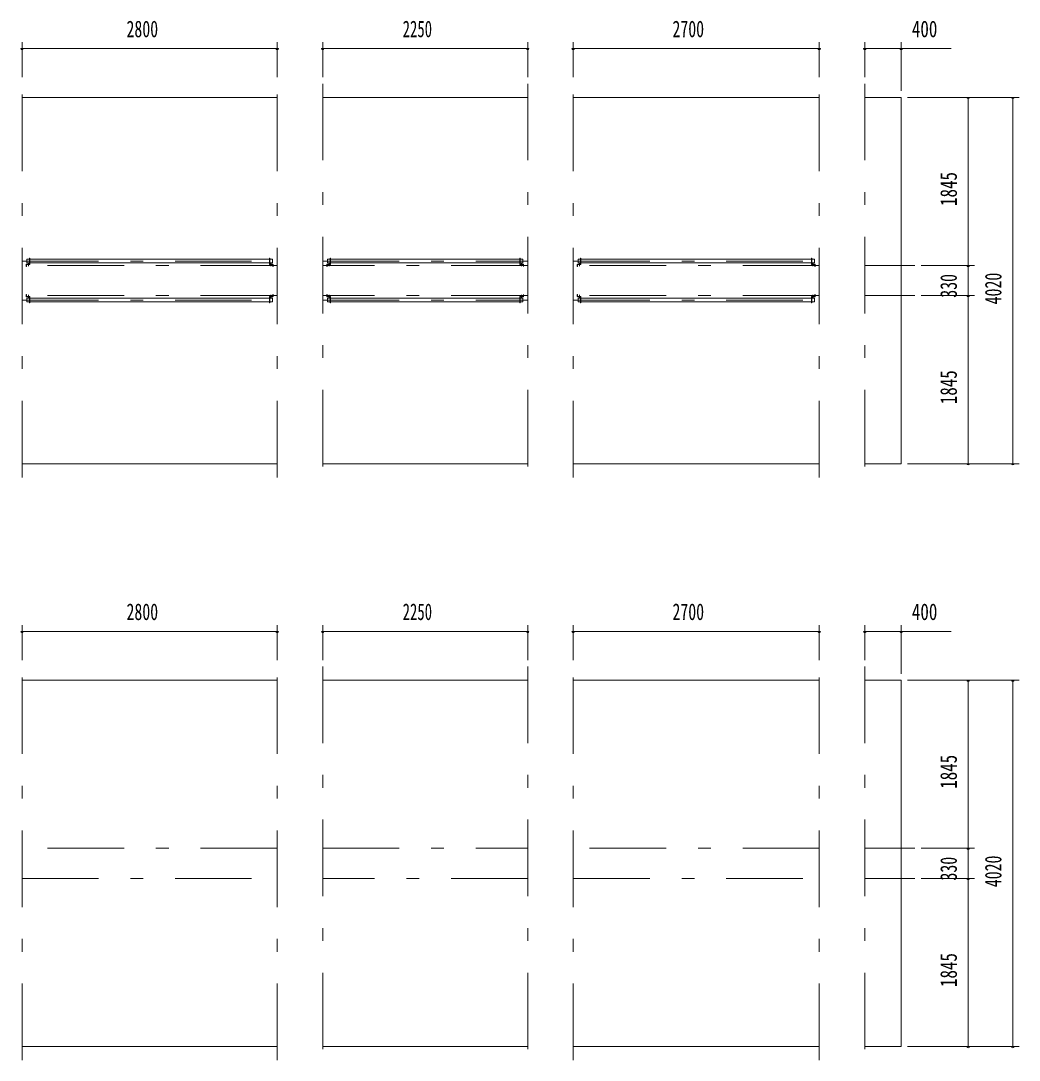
# Model space of a CAD drawing. Units: millimetres, scale not verified. Extents: x -31502 to 31507, y -14700 to 14700.
# Drawn here: x -22628 to -11669, y -10937 to 468 of the extents above; entities that cross this region are included whole.
import ezdxf
from ezdxf.enums import TextEntityAlignment as Align

# ---------------------------------------------------------------- set-up
doc = ezdxf.new("R2010")
doc.units = ezdxf.units.MM
doc.header["$LTSCALE"] = 70
doc.linetypes.add('USER3', pattern=[24, 12, -5, 2, -5])
for name, color, linetype, lineweight in [('0-2_1-07BOLD', 7, 'Continuous', 18), ('0-3_1-27CENTER', 3, 'USER3', 18), ('0-5_1-57DIM', 3, 'Continuous', 18)]:
    doc.layers.add(name, color=color, linetype=linetype, lineweight=lineweight)
doc.styles.add('ＭＳ ゴシック', font='')
doc.styles.get('ＭＳ ゴシック').set_extended_font_data('MS Gothic')

msp = doc.modelspace()

# ---------------------------------------------------------------- linework, layer by layer
at = {"layer": '0-2_1-07BOLD'}
for p, q in [((-19813.79, -372.46), (-22613.79, -372.46)), ((-17063.79, -372.46), (-19313.79, -372.46)), ((-13863.79, -372.46), (-16563.79, -372.46)), ((-22529.24, -2146.96), (-19898.34, -2146.96)), ((-17148.34, -2146.96), (-19229.24, -2146.96)), ((-13948.33, -2146.96), (-16479.24, -2146.96)), ((-22564.04, -2204.26), (-22534.44, -2204.26)), ((-22534.44, -2207.46), (-22564.04, -2207.46)), ((-22532.44, -2189.65), (-22561.29, -2189.65)), ((-19898.34, -2189.65), (-22529.24, -2189.65)), ((-19893.14, -2204.26), (-19863.54, -2204.26)), ((-19863.54, -2207.46), (-19893.14, -2207.46)), ((-19858.34, -2229.46), (-19858.34, -2209.46)), ((-19264.04, -2204.26), (-19234.44, -2204.26)), ((-19234.44, -2207.46), (-19264.04, -2207.46)), ((-19261.29, -2189.65), (-19232.44, -2189.65)), ((-19229.24, -2189.65), (-17148.34, -2189.65)), ((-17143.14, -2204.26), (-17113.54, -2204.26)), ((-17113.54, -2207.46), (-17143.14, -2207.46)), ((-17108.33, -2229.46), (-17108.33, -2209.46)), ((-16514.04, -2204.26), (-16484.44, -2204.26)), ((-16484.44, -2207.46), (-16514.04, -2207.46)), ((-16511.28, -2189.65), (-16482.44, -2189.65)), ((-16479.24, -2189.65), (-13948.33, -2189.65)), ((-13943.14, -2204.26), (-13913.54, -2204.26)), ((-13913.54, -2207.46), (-13943.14, -2207.46)), ((-13908.34, -2209.46), (-13908.34, -2229.46)), ((-22534.44, -2557.46), (-22564.04, -2557.46)), ((-22564.04, -2560.66), (-22534.44, -2560.66)), ((-22529.24, -2575.26), (-19898.34, -2575.26)), ((-19898.34, -2617.95), (-22529.24, -2617.95)), ((-19893.14, -2557.46), (-19863.54, -2557.46)), ((-19863.54, -2560.66), (-19893.14, -2560.66)), ((-19234.44, -2557.46), (-19264.04, -2557.46)), ((-19264.04, -2560.66), (-19234.44, -2560.66)), ((-19229.24, -2575.26), (-17148.34, -2575.26)), ((-17148.34, -2617.95), (-19229.24, -2617.95)), ((-17143.14, -2557.46), (-17113.54, -2557.46)), ((-17113.54, -2560.66), (-17143.14, -2560.66)), ((-16514.04, -2557.46), (-16484.44, -2557.46)), ((-16484.44, -2560.66), (-16514.04, -2560.66)), ((-13948.33, -2575.26), (-16479.24, -2575.26)), ((-16479.24, -2617.95), (-13948.33, -2617.95)), ((-13943.14, -2557.46), (-13913.54, -2557.46)), ((-13913.54, -2560.66), (-13943.14, -2560.66)), ((-22613.79, -4392.46), (-19813.79, -4392.46)), ((-19313.79, -4392.46), (-17063.79, -4392.46)), ((-16563.79, -4392.46), (-13863.79, -4392.46)), ((-19813.79, -6767.46), (-22613.79, -6767.46)), ((-17063.79, -6767.46), (-19313.79, -6767.46)), ((-13863.79, -6767.46), (-16563.79, -6767.46)), ((-22613.79, -10787.46), (-19813.79, -10787.46)), ((-19313.79, -10787.46), (-17063.79, -10787.46)), ((-16563.79, -10787.46), (-13863.79, -10787.46))]:
    msp.add_line(p, q, dxfattribs=at)
for points in [[(-13363.79, -4392.46), (-12963.79, -4392.46), (-12963.79, -372.46), (-13363.79, -372.46)], [(-22561.29, -2189.65), (-22561.29, -2146.96), (-22532.44, -2146.96)], [(-22532.44, -2202.26), (-22532.44, -2136.46), (-22529.24, -2136.46), (-22529.24, -2202.26)], [(-19895.14, -2202.26), (-19895.14, -2136.46), (-19898.34, -2136.46), (-19898.34, -2202.26)], [(-19895.14, -2146.96), (-19866.29, -2146.96), (-19866.29, -2189.65), (-19895.14, -2189.65)], [(-19232.44, -2146.96), (-19261.29, -2146.96), (-19261.29, -2189.65)], [(-19232.44, -2202.26), (-19232.44, -2136.46), (-19229.24, -2136.46), (-19229.24, -2202.26)], [(-17145.14, -2202.26), (-17145.14, -2136.46), (-17148.34, -2136.46), (-17148.34, -2202.26)], [(-17145.14, -2189.65), (-17116.29, -2189.65), (-17116.29, -2146.96), (-17145.14, -2146.96)], [(-16482.44, -2146.96), (-16511.28, -2146.96), (-16511.28, -2189.65)], [(-16482.44, -2202.26), (-16482.44, -2136.46), (-16479.23, -2136.46), (-16479.23, -2202.26)], [(-13945.14, -2202.26), (-13945.14, -2136.46), (-13948.33, -2136.46), (-13948.33, -2202.26)], [(-13945.14, -2189.65), (-13916.29, -2189.65), (-13916.29, -2146.96), (-13945.14, -2146.96)], [(-22566.04, -2209.46), (-22566.04, -2229.46), (-22569.24, -2229.46), (-22569.24, -2209.46)], [(-19861.54, -2209.46), (-19861.54, -2229.46), (-19858.34, -2229.46)], [(-19266.04, -2209.46), (-19266.04, -2229.46), (-19269.24, -2229.46), (-19269.24, -2209.46)], [(-17111.54, -2209.46), (-17111.54, -2229.46), (-17108.33, -2229.46)], [(-16516.04, -2209.46), (-16516.04, -2229.46), (-16519.24, -2229.46), (-16519.24, -2209.46)], [(-13908.34, -2229.46), (-13911.54, -2229.46), (-13911.54, -2209.46)], [(-22566.04, -2555.46), (-22566.04, -2535.46), (-22569.24, -2535.46), (-22569.24, -2555.46)], [(-22532.44, -2617.95), (-22561.29, -2617.95), (-22561.29, -2575.26), (-22532.44, -2575.26)], [(-22532.44, -2562.66), (-22532.44, -2628.46), (-22529.24, -2628.46), (-22529.24, -2562.66)], [(-19895.14, -2562.66), (-19895.14, -2628.46), (-19898.34, -2628.46), (-19898.34, -2562.66)], [(-19895.14, -2575.26), (-19866.29, -2575.26), (-19866.29, -2617.95), (-19895.14, -2617.95)], [(-19861.54, -2555.46), (-19861.54, -2535.46), (-19858.34, -2535.46), (-19858.34, -2555.46)], [(-19266.04, -2555.46), (-19266.04, -2535.46), (-19269.24, -2535.46), (-19269.24, -2555.46)], [(-19232.44, -2617.95), (-19261.29, -2617.95), (-19261.29, -2575.26), (-19232.44, -2575.26)], [(-19232.44, -2562.66), (-19232.44, -2628.46), (-19229.24, -2628.46), (-19229.24, -2562.66)], [(-17145.14, -2562.66), (-17145.14, -2628.46), (-17148.34, -2628.46), (-17148.34, -2562.66)], [(-17145.14, -2575.26), (-17116.29, -2575.26), (-17116.29, -2617.95), (-17145.14, -2617.95)], [(-17111.54, -2555.46), (-17111.54, -2535.46), (-17108.33, -2535.46), (-17108.33, -2555.46)], [(-16516.04, -2555.46), (-16516.04, -2535.46), (-16519.24, -2535.46), (-16519.24, -2555.46)], [(-16482.44, -2575.26), (-16511.28, -2575.26), (-16511.28, -2617.95), (-16482.44, -2617.95)], [(-16479.23, -2562.66), (-16479.23, -2628.46), (-16482.44, -2628.46), (-16482.44, -2562.66)], [(-13945.14, -2562.66), (-13945.14, -2628.46), (-13948.33, -2628.46), (-13948.33, -2562.66)], [(-13945.14, -2617.95), (-13916.29, -2617.95), (-13916.29, -2575.26), (-13945.14, -2575.26)], [(-13911.54, -2555.46), (-13911.54, -2535.46), (-13908.34, -2535.46), (-13908.34, -2555.46)], [(-13363.79, -10787.46), (-12963.79, -10787.46), (-12963.79, -6767.46), (-13363.79, -6767.46)]]:
    msp.add_lwpolyline(points, dxfattribs=at)
for centre, radius, start, end in [((-22564.04, -2209.46), 5.2, 90, 180), ((-22564.04, -2209.46), 2, 90, 180), ((-22534.44, -2202.26), 2, 270, 0), ((-22534.44, -2202.26), 5.2, 270, 0), ((-19893.14, -2202.26), 5.2, 180, 270), ((-19893.14, -2202.26), 2, 180, 270), ((-19863.54, -2209.46), 5.2, 0, 90), ((-19863.54, -2209.46), 2, 0, 90), ((-19264.04, -2209.46), 5.2, 90, 180), ((-19264.04, -2209.46), 2, 90, 180), ((-19234.44, -2202.26), 2, 270, 0), ((-19234.44, -2202.26), 5.2, 270, 0), ((-17143.14, -2202.26), 5.2, 180, 270), ((-17143.14, -2202.26), 2, 180, 270), ((-17113.54, -2209.46), 5.2, 0, 90), ((-17113.54, -2209.46), 2, 0, 90), ((-16514.04, -2209.46), 5.2, 90, 180), ((-16514.04, -2209.46), 2, 90, 180), ((-16484.44, -2202.26), 2, 270, 0), ((-16484.44, -2202.26), 5.2, 270, 0), ((-13943.14, -2202.26), 5.2, 180, 270), ((-13943.14, -2202.26), 2, 180, 270), ((-13913.54, -2209.46), 5.2, 0, 90), ((-13913.54, -2209.46), 2, 0, 90), ((-22564.04, -2555.46), 5.2, 180, 270), ((-22564.04, -2555.46), 2, 180, 270), ((-22534.44, -2562.66), 5.2, 0, 90), ((-22534.44, -2562.66), 2, 0, 90), ((-19893.14, -2562.66), 5.2, 90, 180), ((-19893.14, -2562.66), 2, 90, 180), ((-19863.54, -2555.46), 2, 270, 0), ((-19863.54, -2555.46), 5.2, 270, 0), ((-19264.04, -2555.46), 5.2, 180, 270), ((-19264.04, -2555.46), 2, 180, 270), ((-19234.44, -2562.66), 5.2, 0, 90), ((-19234.44, -2562.66), 2, 0, 90), ((-17143.14, -2562.66), 5.2, 90, 180), ((-17143.14, -2562.66), 2, 90, 180), ((-17113.54, -2555.46), 2, 270, 0), ((-17113.54, -2555.46), 5.2, 270, 0), ((-16514.04, -2555.46), 5.2, 180, 270), ((-16514.04, -2555.46), 2, 180, 270), ((-16484.44, -2562.66), 5.2, 0, 90), ((-16484.44, -2562.66), 2, 0, 90), ((-13943.14, -2562.66), 5.2, 90, 180), ((-13943.14, -2562.66), 2, 90, 180), ((-13913.54, -2555.46), 2, 270, 0), ((-13913.54, -2555.46), 5.2, 270, 0)]:
    msp.add_arc(centre, radius, start, end, dxfattribs=at)
at = {"layer": '0-3_1-27CENTER'}
for p, q in [((-22613.79, -4542.46), (-22613.79, -222.46)), ((-19813.79, -4542.46), (-19813.79, -222.46)), ((-19313.79, -222.46), (-19313.79, -4542.46)), ((-17063.79, -222.46), (-17063.79, -4542.46)), ((-16563.79, -4542.46), (-16563.79, -222.46)), ((-13863.79, -4542.46), (-13863.79, -222.46)), ((-13363.79, -222.46), (-13363.79, -4542.46)), ((-22613.79, -2168.31), (-19813.79, -2168.31)), ((-19813.79, -2217.46), (-22613.79, -2217.46)), ((-22544.24, -2226.46), (-22544.24, -2184.66)), ((-19883.34, -2184.66), (-19883.34, -2226.46)), ((-19313.79, -2168.31), (-17063.79, -2168.31)), ((-17063.79, -2217.46), (-19313.79, -2217.46)), ((-19244.24, -2226.46), (-19244.24, -2184.66)), ((-17133.34, -2226.46), (-17133.34, -2184.66)), ((-16563.79, -2168.31), (-13863.79, -2168.31)), ((-13863.79, -2217.46), (-16563.79, -2217.46)), ((-16494.24, -2226.46), (-16494.24, -2184.66)), ((-13933.34, -2184.66), (-13933.34, -2226.46)), ((-12813.79, -2217.46), (-13363.79, -2217.46)), ((-19813.79, -2547.46), (-22613.79, -2547.46)), ((-22613.79, -2596.61), (-19813.79, -2596.61)), ((-22544.24, -2538.46), (-22544.24, -2580.26)), ((-19883.34, -2538.46), (-19883.34, -2580.26)), ((-17063.79, -2547.46), (-19313.79, -2547.46)), ((-19313.79, -2596.61), (-17063.79, -2596.61)), ((-19244.24, -2538.46), (-19244.24, -2580.26)), ((-17133.34, -2538.46), (-17133.34, -2580.26)), ((-13863.79, -2547.46), (-16563.79, -2547.46)), ((-16563.79, -2596.61), (-13863.79, -2596.61)), ((-16494.24, -2538.46), (-16494.24, -2580.26)), ((-13933.34, -2538.46), (-13933.34, -2580.26)), ((-13363.79, -2547.46), (-12813.79, -2547.46)), ((-22613.79, -10937.46), (-22613.79, -6617.46)), ((-19813.79, -10937.46), (-19813.79, -6617.46)), ((-19313.79, -6617.46), (-19313.79, -10937.46)), ((-17063.79, -6617.46), (-17063.79, -10937.46)), ((-16563.79, -10937.46), (-16563.79, -6617.46)), ((-13863.79, -10937.46), (-13863.79, -6617.46)), ((-13363.79, -6617.46), (-13363.79, -10937.46)), ((-19813.79, -8612.46), (-22613.79, -8612.46)), ((-19313.79, -8612.46), (-17063.79, -8612.46)), ((-13863.79, -8612.46), (-16563.79, -8612.46)), ((-12813.79, -8612.46), (-13363.79, -8612.46)), ((-22613.79, -8942.46), (-19813.79, -8942.46)), ((-17063.79, -8942.46), (-19313.79, -8942.46)), ((-16563.79, -8942.46), (-13863.79, -8942.46)), ((-13363.79, -8942.46), (-12813.79, -8942.46))]:
    msp.add_line(p, q, dxfattribs=at)
at = {"layer": '0-5_1-57DIM'}
for p, q in [((-22613.79, -152.46), (-22613.79, 232.54)), ((-19813.79, -152.46), (-19813.79, 232.54)), ((-19313.79, 232.54), (-19313.79, -152.46)), ((-17063.79, -152.46), (-17063.79, 232.54)), ((-16563.79, -152.46), (-16563.79, 232.54)), ((-13863.79, -152.46), (-13863.79, 232.54)), ((-13363.79, 232.54), (-13363.79, -152.46)), ((-12963.79, -302.46), (-12963.79, 232.54)), ((-22599.79, 162.54), (-22627.79, 162.54)), ((-22613.79, 162.54), (-19813.79, 162.54)), ((-19799.79, 162.54), (-19827.79, 162.54)), ((-19299.79, 162.54), (-19327.79, 162.54)), ((-19313.79, 162.54), (-17063.79, 162.54)), ((-17049.79, 162.54), (-17077.79, 162.54)), ((-16549.79, 162.54), (-16577.79, 162.54)), ((-16563.79, 162.54), (-13863.79, 162.54)), ((-13849.79, 162.54), (-13877.79, 162.54)), ((-13349.79, 162.54), (-13377.79, 162.54)), ((-13363.79, 162.54), (-12963.79, 162.54)), ((-12949.79, 162.54), (-12977.79, 162.54)), ((-12963.79, 162.54), (-12414.29, 162.54)), ((-12893.79, -372.46), (-11668.79, -372.46)), ((-12214.79, -372.46), (-12242.79, -372.46)), ((-12228.79, -372.46), (-12228.79, -2217.46)), ((-11724.79, -372.46), (-11752.79, -372.46)), ((-11738.79, -372.46), (-11738.79, -4392.46)), ((-12158.79, -2217.46), (-12743.79, -2217.46)), ((-12214.79, -2217.46), (-12242.79, -2217.46)), ((-12228.79, -2217.46), (-12228.79, -2547.46)), ((-12743.79, -2547.46), (-12158.79, -2547.46)), ((-12214.79, -2547.46), (-12242.79, -2547.46)), ((-12228.79, -2547.46), (-12228.79, -4392.46)), ((-11668.79, -4392.46), (-12893.79, -4392.46)), ((-12214.79, -4392.46), (-12242.79, -4392.46)), ((-11724.79, -4392.46), (-11752.79, -4392.46)), ((-22599.79, -6232.46), (-22627.79, -6232.46)), ((-22613.79, -6547.46), (-22613.79, -6162.46)), ((-22613.79, -6232.46), (-19813.79, -6232.46)), ((-19799.79, -6232.46), (-19827.79, -6232.46)), ((-19813.79, -6547.46), (-19813.79, -6162.46)), ((-19299.79, -6232.46), (-19327.79, -6232.46)), ((-19313.79, -6162.46), (-19313.79, -6547.46)), ((-19313.79, -6232.46), (-17063.79, -6232.46)), ((-17049.79, -6232.46), (-17077.79, -6232.46)), ((-17063.79, -6162.46), (-17063.79, -6547.46)), ((-16549.79, -6232.46), (-16577.79, -6232.46)), ((-16563.79, -6547.46), (-16563.79, -6162.46)), ((-16563.79, -6232.46), (-13863.79, -6232.46)), ((-13849.79, -6232.46), (-13877.79, -6232.46)), ((-13863.79, -6547.46), (-13863.79, -6162.46)), ((-13349.79, -6232.46), (-13377.79, -6232.46)), ((-13363.79, -6162.46), (-13363.79, -6547.46)), ((-13363.79, -6232.46), (-12963.79, -6232.46)), ((-12949.79, -6232.46), (-12977.79, -6232.46)), ((-12963.79, -6162.46), (-12963.79, -6697.46)), ((-12414.29, -6232.46), (-12963.79, -6232.46)), ((-12893.79, -6767.46), (-11668.79, -6767.46)), ((-12214.79, -6767.46), (-12242.79, -6767.46)), ((-12228.79, -6767.46), (-12228.79, -8612.46)), ((-11724.79, -6767.46), (-11752.79, -6767.46)), ((-11738.79, -6767.46), (-11738.79, -10787.46)), ((-12158.79, -8612.46), (-12743.79, -8612.46)), ((-12214.79, -8612.46), (-12242.79, -8612.46)), ((-12228.79, -8612.46), (-12228.79, -8942.46)), ((-12743.79, -8942.46), (-12158.79, -8942.46)), ((-12214.79, -8942.46), (-12242.79, -8942.46)), ((-12228.79, -8942.46), (-12228.79, -10787.46)), ((-12893.79, -10787.46), (-11668.79, -10787.46)), ((-12214.79, -10787.46), (-12242.79, -10787.46)), ((-11724.79, -10787.46), (-11752.79, -10787.46))]:
    msp.add_line(p, q, dxfattribs=at)
for centre in [(-22613.79, 162.54), (-19813.79, 162.54), (-19313.79, 162.54), (-17063.79, 162.54), (-16563.79, 162.54), (-13863.79, 162.54), (-13363.79, 162.54), (-12963.79, 162.54), (-12228.79, -372.46), (-11738.79, -372.46), (-12228.79, -2217.46), (-12228.79, -2547.46), (-12228.79, -4392.46), (-11738.79, -4392.46), (-22613.79, -6232.46), (-19813.79, -6232.46), (-19313.79, -6232.46), (-17063.79, -6232.46), (-16563.79, -6232.46), (-13863.79, -6232.46), (-13363.79, -6232.46), (-12963.79, -6232.46), (-12228.79, -6767.46), (-11738.79, -6767.46), (-12228.79, -8612.46), (-12228.79, -8942.46), (-12228.79, -10787.46), (-11738.79, -10787.46)]:
    msp.add_arc(centre, 14, 180, 0, dxfattribs=at)

# ---------------------------------------------------------------- texts
at = {"layer": '0-5_1-57DIM', "color": 7, "style": 'ＭＳ ゴシック'}
for s, width, p in [('2800', 0.7, (-21467.57, 232.54)), ('2250', 0.65, (-18436.14, 232.54)), ('2700', 0.7, (-15475.03, 232.54)), ('400', 0.75, (-12846.71, 232.54)), ('2800', 0.7, (-21467.57, -6162.46)), ('2250', 0.65, (-18436.14, -6162.46)), ('2700', 0.7, (-15475.03, -6162.46)), ('400', 0.75, (-12846.71, -6162.46))]:
    msp.add_text(s, height=182.3, dxfattribs=dict(at, width=width)).set_placement(p, align=Align.BOTTOM_LEFT)
for s, width, p in [('1845', 0.75, (-12298.79, -1564.08)), ('330', 0.7, (-12298.79, -2571.21)), ('4020', 0.7, (-11808.79, -2644.11)), ('1845', 0.75, (-12298.79, -3739.07)), ('1845', 0.75, (-12298.79, -7959.08)), ('330', 0.7, (-12298.79, -8966.22)), ('4020', 0.7, (-11808.79, -9039.12)), ('1845', 0.75, (-12298.79, -10134.08))]:
    msp.add_text(s, height=182.3, rotation=90, dxfattribs=dict(at, width=width)).set_placement(p, align=Align.BOTTOM_LEFT)

doc.saveas('drawing.dxf')
